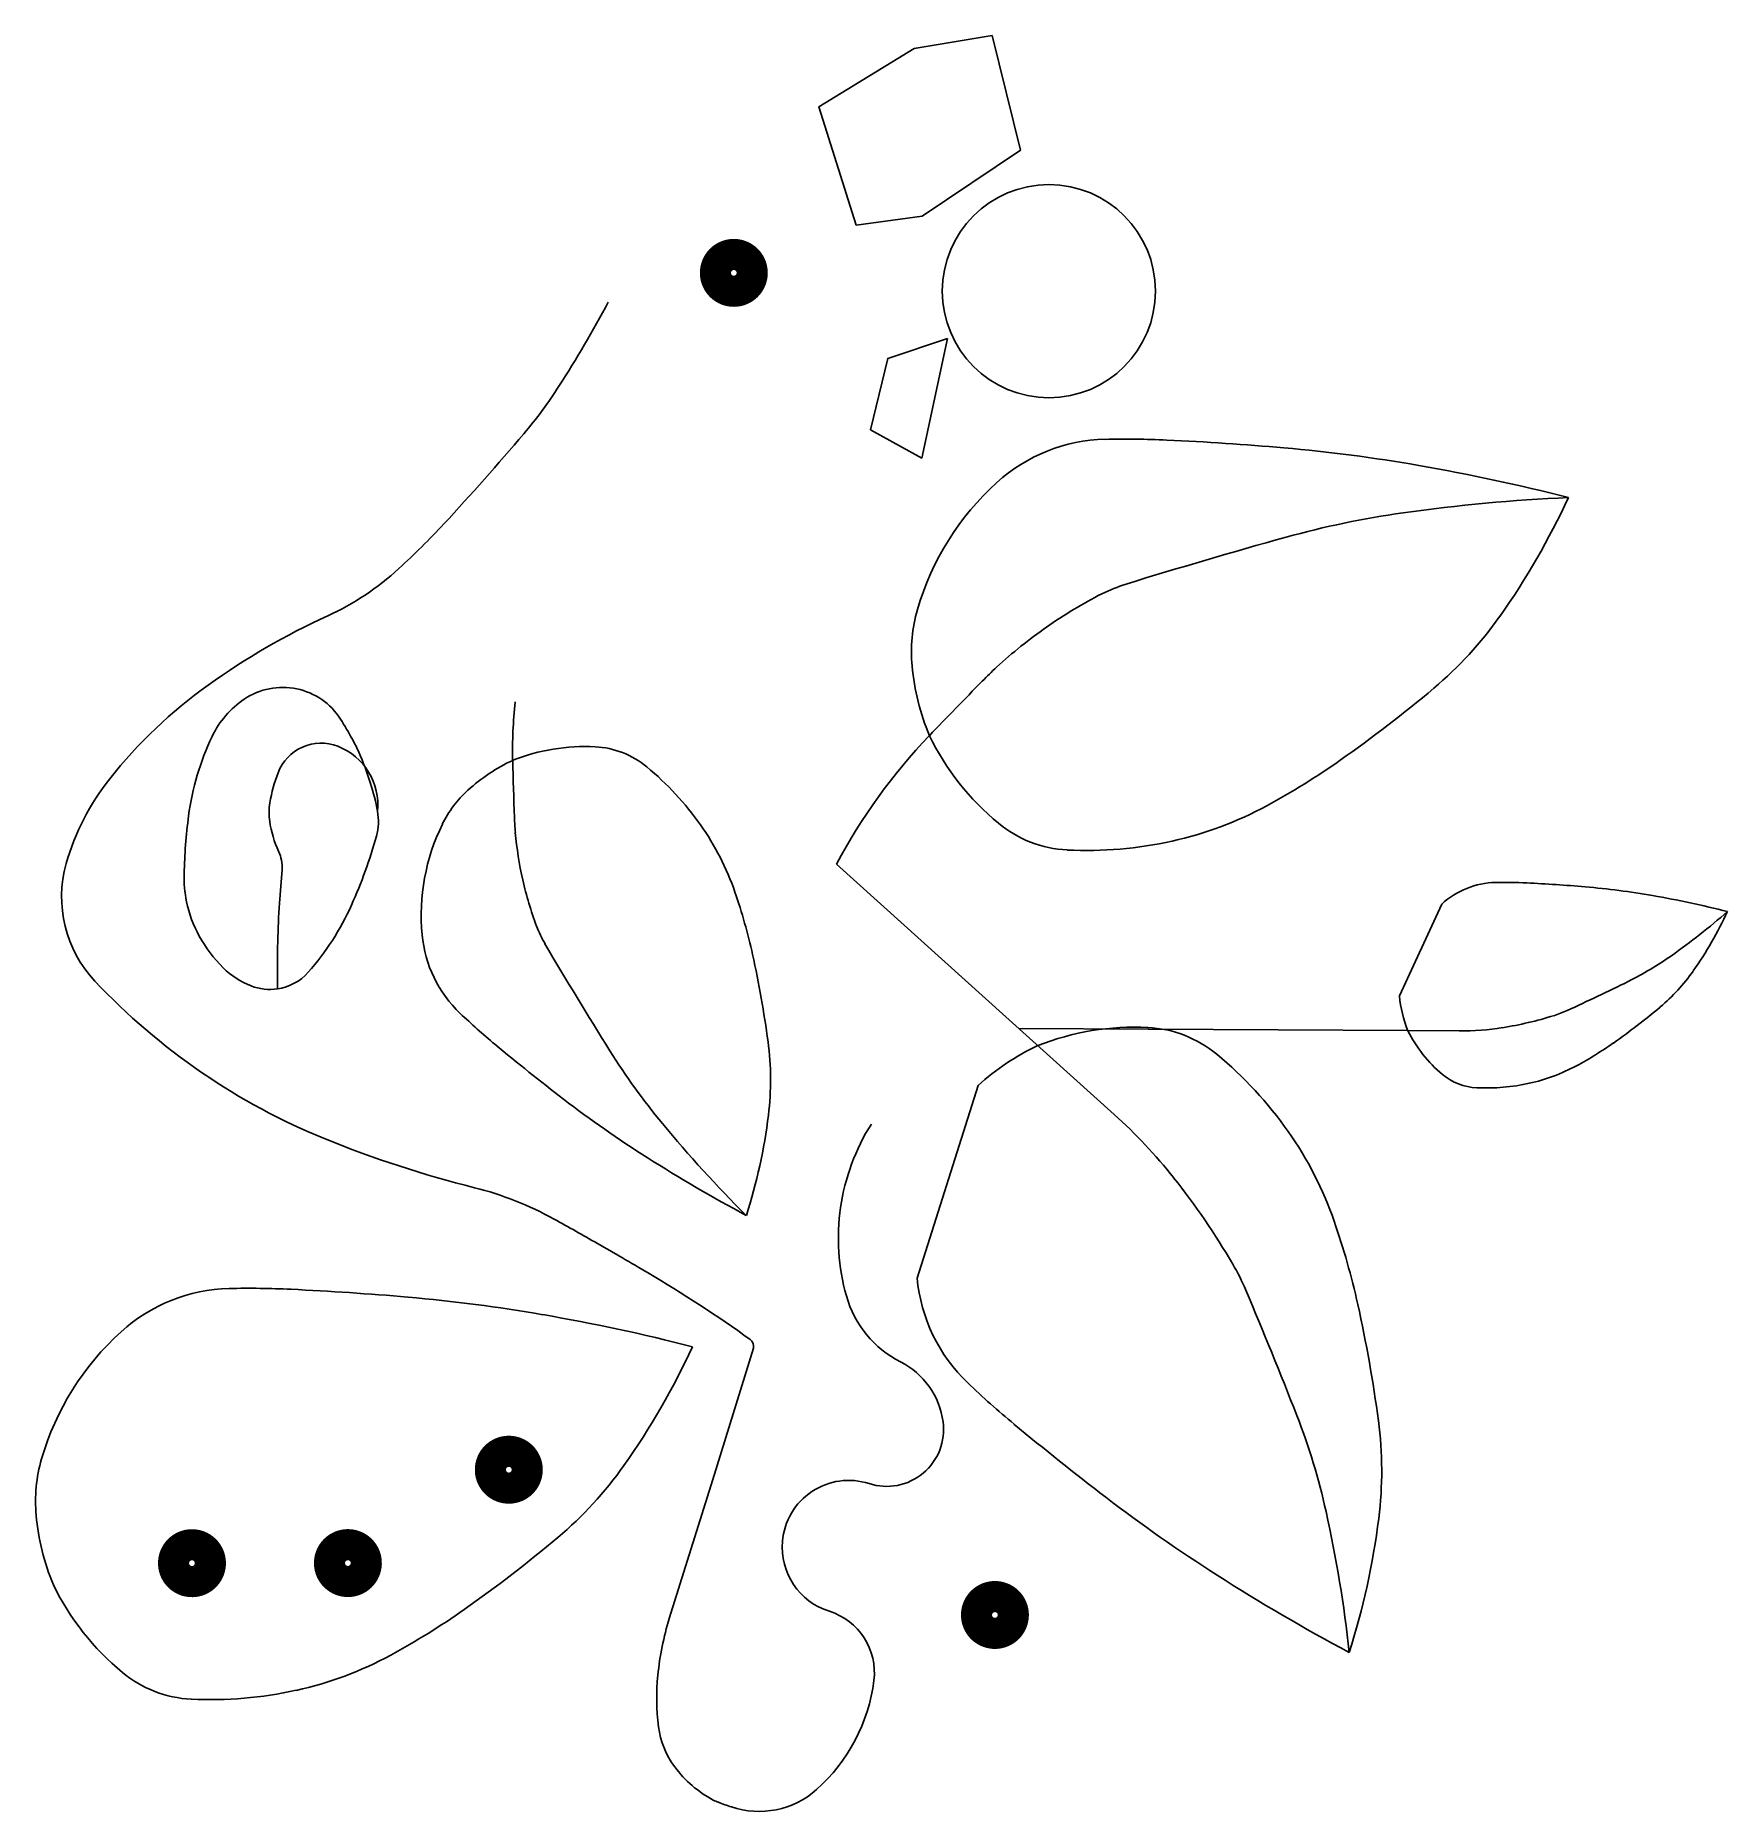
# Model space of a CAD drawing. Extents: x 1 to 151, y 3 to 159.
import ezdxf

# ---------------------------------------------------------------- set-up
doc = ezdxf.new("R2010")
doc.units = 0
doc.header["$LTSCALE"] = 25
doc.header["$MEASUREMENT"] = 0
doc.layers.get('0').update_dxf_attribs({"linetype": 'CONTINUOUS'})

msp = doc.modelspace()

# ---------------------------------------------------------------- linework, layer by layer
at = {"color": 0, "linetype": 'ByBlock'}
for p, q in [((96.49, 64.08), (71.98, 86.16)), ((71.99, 86.17), (71.99, 86.17)), ((125.4, 82.64), (121.66, 74.54)), ((122.42, 71.47), (88.07, 71.66)), ((126.95, 71.44), (122.42, 71.47)), ((79.09, 49.62), (84.48, 66.64))]:
    msp.add_line(p, q, dxfattribs=at)
for points in [[(85.71, 159.3), (88.2, 149.17), (79.53, 143.37), (73.71, 142.57), (70.42, 153.01), (78.84, 158.15), (85.71, 159.3)], [(81.76, 132.57), (79.5, 122), (74.97, 124.51), (76.49, 130.8), (81.76, 132.57)]]:
    msp.add_lwpolyline(points, dxfattribs=at)
at = {"color": 0, "linetype": 'ByBlock', "const_width": 2.75}
for points in [[(63.49, 139.87, 0.999997), (62.32, 136.84, 1.000003), (63.49, 139.87, 1.000003)], [(43.63, 34.23, 1.000004), (42.45, 31.2, 0.999996), (43.63, 34.23, 0.999996)], [(15.66, 25.98, 1.000006), (14.48, 22.95, 0.999994), (15.66, 25.98, 0.999994)], [(29.42, 25.99, 0.999995), (28.25, 22.96, 1.000005), (29.42, 25.99, 1.000005)], [(86.54, 21.41, 1.000002), (85.37, 18.38, 0.999998), (86.54, 21.41, 0.999998)]]:
    msp.add_lwpolyline(points, format="xyb", dxfattribs=at)
at = {"color": 0, "linetype": 'ByBlock'}
for points in [[(75.05, 63.23, 0.10528), (72.33, 55.87, 0.105287), (72.84, 48.05, 0.20986), (77.61, 42.24, -0.24695), (81.38, 36.94, -0.55183), (74.85, 31.49, 0.482712), (67.2, 26.4, 0.351156), (71.34, 20.22, -0.362376), (75.27, 14.11, -0.182234), (70.2, 4.48, -0.268219), (62.69, 2.95, -0.011797), (61.54, 3.36, -0.029734), (61.09, 3.56, -0.110259), (57.69, 6.48, -0.129686), (56.26, 10.02, -0.056652), (56.2, 14.58, -0.050598), (57.21, 19.58), (61.05, 31.84), (64.63, 43.44, 0.312341), (64.35, 44.21, 0.021686), (55.29, 50.11, 0.003453), (50.86, 52.69, 0.004035), (47.03, 54.84, 0.064652), (40.02, 57.61, -0.035051), (26.84, 61.91, -0.107842), (6.5, 75.85, -0.263562), (3.97, 86.21, -0.099373), (7.81, 93.7, -0.069399), (16.5, 101.97, -0.04828), (27.05, 108.08, 0.078355), (33.33, 112.25, 0.020416), (37.31, 116.2, 0.010753), (44.37, 124.16, 0.033754), (47.47, 128.35, 0.020441), (51.82, 135.78, -2.372676)], [(31.45, 90.83, 0.338374), (27.94, 96.57, 0.415572), (22.67, 94.23, 0.048274), (21.95, 91.59, 0.080391), (21.93, 89.94, 0.071741), (22.72, 87.3, -0.122232), (23.03, 85.69), (22.8, 82.73, 0.011997), (22.64, 79.34, 0.009718), (22.62, 75.16, 0.009718)]]:
    msp.add_lwpolyline(points, format="xyb", dxfattribs=at)
msp.add_lwpolyline([(29.23, 97.19, 0.014255), (29.23, 97.19, -0.023106), (29.8, 96.05, -0.027235), (30.84, 93.29, -0.03164), (31.45, 90.83, -0.112706), (31.35, 88.64, -0.037787), (29.15, 82.55, -0.075822), (25.33, 76.62, -0.177723), (22.62, 75.16, -0.129017), (20.29, 75.42, -0.102953), (17.83, 77.01, -0.071093), (15.71, 79.82, -0.077372), (14.59, 82.85, -0.055506), (14.38, 85.31, -0.026709), (14.77, 90.42, -0.078658), (16.85, 97.44, -0.134165), (19.69, 100.73, -0.202033), (24.32, 101.64, -0.203292), (28.18, 98.97, -0.014255)], format="xyb", close=True, dxfattribs=at)
msp.add_circle((90.72, 136.74), 9.41, dxfattribs=at)
for centre, radius, start, end in [((96.02, 108.96), 14.71, 91.3541, 132.2391), ((97.47, 47.61), 76.07, 87.2391, 91.3541), ((87.97, -149.43), 273.35, 85.0686, 87.2391), ((99.53, -15.4), 138.82, 80.1141, 85.0686), ((93.13, -52.13), 176.1, 75.7154, 80.1141), ((102.53, 101.79), 24.4, 132.2391, 163.7073), ((143.48, -35.81), 154.49, 92.5579, 97.9969), ((76.44, 146.24), 66.22, 324.7679, 335.2594), ((133.12, 37.9), 80.05, 97.9969, 105.5554), ((257.47, -408.79), 543.73, 105.5554, 107.1069), ((114.59, 72.51), 42.14, 117.0901, 124.8486), ((101.4, 98.3), 13.16, 107.1069, 117.0901), ((91.91, 104.89), 13.33, 163.7073, 185.3692), ((114.22, 73.04), 41.49, 124.8486, 132.6676), ((103.07, 127.44), 33.62, 310.0243, 324.7679), ((99.84, 105.64), 21.29, 185.3692, 202.4719), ((110.11, 77.5), 35.42, 132.6676, 135.5095), ((454.33, -260.65), 517.95, 135.5095, 136.2526), ((81.38, 96.22), 38.01, 173.5573, 181.3557), ((46.47, 194.83), 121.63, 305.1141, 310.0243), ((116.77, 62.46), 50.68, 136.2526, 152.1226), ((101.21, 107.83), 23.44, 206.1415, 230.3692), ((49.82, 78.97), 17.58, 87.2391, 111.4668), ((50.29, 88.79), 7.74, 50.3692, 87.2391), ((50.17, 80.87), 15.97, 115.1364, 132.2391), ((431.74, 104.52), 388.46, 181.3557, 182.0988), ((38.49, 74.54), 26.24, 35.1141, 50.3692), ((78.93, 148.67), 65.2, 298.4058, 305.1141), ((46.15, 85.29), 10, 132.2391, 153.901), ((94.64, 119.62), 32.18, 282.4942, 298.4058), ((53.61, 81.64), 18.3, 153.901, 185.3692), ((70.08, 91.26), 26.56, 182.0988, 184.9407), ((40.22, 75.76), 24.13, 19.2025, 35.1141), ((92.84, 97.73), 10.32, 230.3692, 267.2391), ((74.62, 91.65), 31.12, 184.9407, 192.7597), ((94.03, 122.36), 34.99, 267.2391, 282.4942), ((75.09, 91.76), 31.6, 192.7597, 200.5182), ((16.82, 67.61), 48.9, 12.4942, 19.2025), ((130.34, 77.2), 7.35, 91.3541, 132.2391), ((131.07, 46.52), 38.04, 87.2391, 91.3541), ((126.32, -52), 136.67, 85.0686, 87.2391), ((132.1, 15.01), 69.41, 80.1141, 85.0686), ((128.9, -3.35), 88.05, 75.7154, 80.1141), ((112.43, 125.33), 57.77, 305.1281, 311.3802), ((120.55, 95.84), 33.11, 324.7679, 335.2594), ((54.74, 84.15), 9.87, 200.5182, 210.5014), ((46.37, 80.96), 11.03, 185.3692, 226.2542), ((397.6, 286.11), 407.8, 210.5014, 212.0529), ((-24.5, 58.45), 91.22, 7.584, 12.4942), ((129.2, 101.5), 28.63, 296.2429, 305.1281), ((46.72, 268.8), 215.17, 294.6528, 296.2429), ((133.87, 86.43), 16.81, 310.0243, 324.7679), ((132.25, 75.53), 10.64, 185.3692, 202.4719), ((78.2, 114.21), 57.05, 226.2542, 230.3692), ((125.43, 104.57), 33.27, 279.2454, 287.2131), ((132.37, 82.19), 9.84, 287.2131, 294.6528), ((105.57, 120.13), 60.82, 305.1141, 310.0243), ((98.32, 48.34), 23.44, 87.2391, 111.4668), ((98.95, 61.44), 10.32, 50.3692, 87.2391), ((132.94, 76.63), 11.72, 206.1415, 230.3692), ((127.1, 94.33), 22.89, 269.6358, 279.2454), ((172.57, 228.16), 205.01, 230.3692, 232.5397), ((102.85, 101.56), 60.04, 212.0529, 219.6114), ((40.93, 67.16), 25.22, 352.8404, 7.584), ((98.79, 50.88), 21.29, 115.1364, 132.2391), ((83.22, 42.44), 34.99, 35.1141, 50.3692), ((121.8, 97.05), 32.6, 298.4058, 305.1141), ((128.75, 71.58), 5.16, 230.3692, 267.2391), ((129.65, 82.53), 16.09, 282.4942, 298.4058), ((129.35, 83.9), 17.49, 267.2391, 282.4942), ((111.2, 148.07), 104.12, 232.5397, 237.4942), ((145.86, 137.15), 115.87, 219.6114, 225.0504), ((16.68, 70.21), 49.67, 342.3489, 352.8404), ((65.84, 30.07), 45.78, 38.3629, 47.9725), ((85.52, 44.06), 32.18, 19.2025, 35.1141), ((126.23, 171.65), 132.07, 237.4942, 241.8929), ((49.56, 17.19), 66.54, 30.3952, 38.3629), ((54.33, 33.2), 65.2, 12.4942, 19.2025), ((89.97, 40.89), 19.69, 22.9555, 30.3952), ((18.7, 34), 14.71, 91.3541, 132.2391), ((20.15, -27.34), 76.07, 87.2391, 91.3541), ((10.64, -224.39), 273.35, 85.0686, 87.2391), ((93.73, 51), 14.71, 185.3692, 226.2542), ((22.21, -90.36), 138.82, 80.1141, 85.0686), ((-288.16, -119.27), 430.34, 21.3654, 22.9555), ((-0.76, 20.99), 121.63, 7.584, 12.4942), ((15.81, -127.08), 176.1, 75.7154, 80.1141), ((25.21, 26.83), 24.4, 132.2391, 163.7073), ((-0.89, 71.28), 66.22, 324.7679, 335.2594), ((136.16, 95.33), 76.07, 226.2542, 230.3692), ((261.99, 247.27), 273.35, 230.3692, 232.5397), ((59.27, 16.65), 57.27, 12.4802, 21.3654), ((86.48, 32.61), 33.62, 352.8404, 7.584), ((14.59, 29.93), 13.33, 163.7073, 185.3692), ((25.74, 52.48), 33.62, 310.0243, 324.7679), ((180.17, 140.48), 138.82, 232.5397, 237.4942), ((22.51, 30.68), 21.29, 185.3692, 202.4719), ((2.37, 4.05), 115.55, 6.2281, 12.4802), ((54.13, 36.67), 66.22, 342.3489, 352.8404), ((-30.86, 119.87), 121.63, 305.1141, 310.0243), ((23.88, 32.87), 23.44, 206.1415, 230.3692), ((200.2, 171.92), 176.1, 237.4942, 241.8929), ((1.6, 73.71), 65.2, 298.4058, 305.1141), ((17.31, 44.66), 32.18, 282.4942, 298.4058), ((15.51, 22.77), 10.32, 230.3692, 267.2391), ((16.7, 47.41), 34.99, 267.2391, 282.4942)]:
    msp.add_arc(centre, radius, start, end, dxfattribs=at)

doc.saveas('drawing.dxf')
